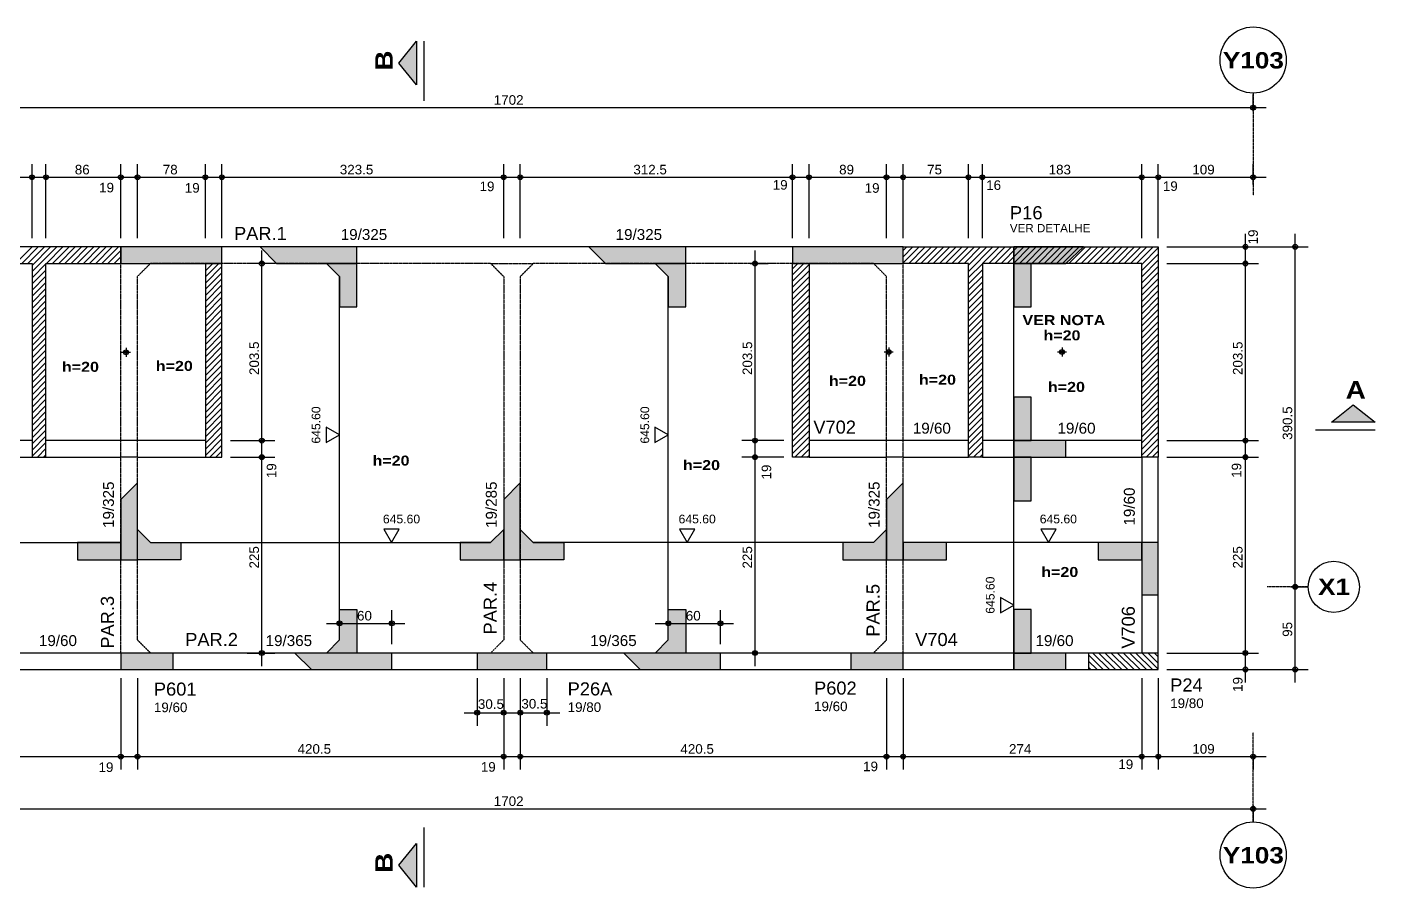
# Model space of a CAD drawing. Extents: x 0 to 5945, y 0 to 4205.
# Drawn here: x 898 to 2446, y 1469 to 2458 of the extents above; entities that cross this region are included whole.
import ezdxf

# ---------------------------------------------------------------- set-up
doc = ezdxf.new("R2010")
doc.units = 0
doc.header["$MEASUREMENT"] = 0
for name, pattern in [('ESTILO_TQS_0002', [0.4, 0.1, -0.3]), ('ESTILO_TQS_0006', [0.3, 0.2, -0.1]), ('ESTILO_TQS_0007', [2.1, 1.5, -0.2, 0.2, -0.2])]:
    doc.linetypes.add(name, pattern=pattern)
for name, color, linetype in [('MTH-224', 4, 'CONTINUOUS'), ('MTH-230', 1, 'CONTINUOUS'), ('MTH-COTAS7', 31, 'CONTINUOUS'), ('MTH-DIM-PILAR', 3, 'CONTINUOUS'), ('MTH-DIM-VIGA', 3, 'CONTINUOUS'), ('MTH-EIXO-214', 4, 'CONTINUOUS'), ('MTH-FACE-VIGA', 7, 'CONTINUOUS'), ('MTH-HACHURA-PILAR', 1, 'CONTINUOUS'), ('MTH-LINHA-CORTE', 5, 'CONTINUOUS'), ('MTH-LINHA-SEÇÃO', 16, 'CONTINUOUS'), ('MTH-PILAR-MORRE', 5, 'CONTINUOUS'), ('MTH-PILAR-SEGUE', 5, 'CONTINUOUS'), ('MTH-SIMB_COTA', 3, 'CONTINUOUS'), ('MTH-SOMBRA21', 150, 'CONTINUOUS'), ('MTH-SOMBRA25', 253, 'CONTINUOUS'), ('MTH-TIT1-PILAR', 5, 'CONTINUOUS'), ('MTH-TIT1-VIGA', 5, 'CONTINUOUS'), ('MTH-TIT2-PILAR', 5, 'CONTINUOUS'), ('MTH-TXT', 4, 'CONTINUOUS'), ('MTH-TXT-NEGRITO', 5, 'CONTINUOUS'), ('MTH-VIGA-INVERTIDA', 7, 'ESTILO_TQS_0002')]:
    doc.layers.add(name, color=color, linetype=linetype)
doc.styles.add('TQS_ARIAL', font='arial.ttf')
doc.styles.add('TQS_ARIAL_BLACK', font='ariblk.ttf')

msp = doc.modelspace()

# ---------------------------------------------------------------- linework, layer by layer
at = {"layer": 'MTH-224', "linetype": 'Continuous'}
for p, q in [((1354.121367, 2373.104755), (1354.121367, 2441.479755)), ((2377.589842, 1995.164507), (2445.964842, 1995.164507)), ((1354.121367, 1470.005249), (1354.121367, 1538.380249))]:
    msp.add_line(p, q, dxfattribs=at)
for points in [[(1241.812732, 1980.566736), (1257.111202, 1989.399739), (1241.812732, 1998.231863), (1241.812732, 1980.566736)], [(1619.287243, 1980.566736), (1634.585713, 1989.399739), (1619.287243, 1998.231863), (1619.287243, 1980.566736)], [(1308.096261, 1881.062954), (1316.929265, 1865.764484), (1325.761389, 1881.062954), (1308.096261, 1881.062954)], [(1647.526365, 1881.062954), (1656.359369, 1865.764484), (1665.191493, 1881.062954), (1647.526365, 1881.062954)], [(2062.197447, 1881.062954), (2071.03045, 1865.764484), (2079.862574, 1881.062954), (2062.197447, 1881.062954)], [(2015.833378, 1785.072443), (2031.131848, 1793.905447), (2015.833378, 1802.737571), (2015.833378, 1785.072443)]]:
    msp.add_lwpolyline(points, dxfattribs=at)
at = {"layer": 'MTH-230', "linetype": 'Continuous'}
for p, q in [((1011.992054, 2089.460013), (1011.992054, 2078.860012)), ((1887.621132, 2089.872507), (1887.621132, 2079.272506)), ((2086.621142, 2089.872516), (2086.621142, 2079.272515)), ((1017.292054, 2084.160013), (1006.692053, 2084.160013)), ((1892.921133, 2084.572506), (1882.321132, 2084.572506)), ((2091.921143, 2084.572515), (2081.321142, 2084.572515))]:
    msp.add_line(p, q, dxfattribs=at)
for centre, radius in [((2306.121366, 2419.999001), 38), ((2398.594686, 1814.822476), 29.418879), ((2306.121366, 1506.82378), 38)]:
    msp.add_circle(centre, radius, dxfattribs=at)
at = {"layer": 'MTH-COTAS7', "linetype": 'Continuous'}
for p, q in [((2306.121366, 2361.391592), (2306.121366, 2380.322508)), ((589.121366, 2365.322508), (2321.121366, 2365.322508)), ((904.121367, 2215.322508), (904.121367, 2300.322508)), ((904.121367, 2215.322508), (904.121367, 2300.322508)), ((920.121367, 2215.322508), (920.121367, 2300.322508)), ((920.121367, 2215.322508), (920.121367, 2300.322508)), ((1006.121367, 2215.322508), (1006.121367, 2300.322508)), ((1006.121367, 2215.322508), (1006.121367, 2300.322508)), ((1025.121367, 2215.322508), (1025.121367, 2300.322508)), ((1025.121367, 2215.322508), (1025.121367, 2300.322508)), ((1103.121367, 2215.322508), (1103.121367, 2300.322508)), ((1103.121367, 2215.322508), (1103.121367, 2300.322508)), ((1122.121367, 2215.322508), (1122.121367, 2300.322508)), ((1122.121367, 2215.322508), (1122.121367, 2300.322508)), ((1445.621367, 2215.322508), (1445.621367, 2300.322508)), ((1445.621367, 2215.322508), (1445.621367, 2300.322508)), ((1464.621367, 2215.322508), (1464.621367, 2300.322508)), ((1464.621367, 2215.322508), (1464.621367, 2300.322508)), ((1777.121406, 2215.322508), (1777.121406, 2300.322508)), ((1777.121406, 2215.322508), (1777.121406, 2300.322508)), ((1796.121406, 2215.32247), (1796.121406, 2300.322508)), ((1796.121406, 2215.32247), (1796.121406, 2300.322508)), ((1885.121367, 2215.32247), (1885.121367, 2300.322508)), ((1885.121367, 2215.32247), (1885.121367, 2300.322508)), ((1904.121367, 2215.322508), (1904.121367, 2300.322508)), ((1904.121367, 2215.322508), (1904.121367, 2300.322508)), ((1979.121406, 2215.322508), (1979.121406, 2300.322508)), ((1979.121406, 2215.322508), (1979.121406, 2300.322508)), ((1995.121406, 2215.322508), (1995.121406, 2300.322508)), ((1995.121406, 2215.322508), (1995.121406, 2300.322508)), ((2178.121406, 2215.322508), (2178.121406, 2300.322508)), ((2178.121406, 2215.322508), (2178.121406, 2300.322508)), ((2197.121406, 2215.322508), (2197.121406, 2300.322508)), ((2197.121406, 2215.322508), (2197.121406, 2300.322508)), ((2306.121366, 2276.84194), (2306.121366, 2300.322508)), ((706.121367, 2285.322508), (919.121367, 2285.322508)), ((889.121367, 2285.322508), (935.121367, 2285.322508)), ((905.121367, 2285.322508), (1021.121367, 2285.322508)), ((991.121367, 2285.322508), (1040.121367, 2285.322508)), ((1010.121367, 2285.322508), (1118.121367, 2285.322508)), ((1088.121367, 2285.322508), (1137.121367, 2285.322508)), ((1107.121367, 2285.322508), (1460.621367, 2285.322508)), ((1430.621367, 2285.322508), (1479.621367, 2285.322508)), ((1449.621367, 2285.322508), (1792.121406, 2285.322508)), ((1762.121406, 2285.322508), (1811.121406, 2285.322508)), ((1781.121406, 2285.322508), (1900.121367, 2285.322508)), ((1870.121367, 2285.322508), (1919.121367, 2285.322508)), ((1889.121367, 2285.322508), (1994.121406, 2285.322508)), ((1964.121406, 2285.322508), (2010.121406, 2285.322508)), ((1980.121406, 2285.322508), (2193.121406, 2285.322508)), ((2163.121406, 2285.322508), (2212.121406, 2285.322508)), ((2182.121406, 2285.322508), (2321.121366, 2285.322508)), ((2297.121406, 2171.322511), (2297.121406, 2220.322508)), ((2354.175807, 1799.822476), (2354.175807, 2220.322508)), ((1167.963662, 1967.822517), (1167.963662, 2201.322508)), ((1734.142148, 1967.822517), (1734.142148, 2201.322508)), ((2207.121406, 2205.322508), (2312.121406, 2205.322508)), ((2217.121406, 2205.322508), (2369.175807, 2205.322508)), ((2297.121406, 1967.822517), (2297.121406, 2201.322511)), ((1174.895957, 2186.322508), (1152.963662, 2186.322508)), ((1728.581677, 2186.322508), (1749.142148, 2186.322508)), ((2207.121406, 2186.322511), (2312.121406, 2186.322511)), ((2217.121406, 2186.322511), (2312.121406, 2186.322511)), ((1167.963662, 1948.822517), (1167.963662, 1997.822517)), ((1734.142148, 1948.822517), (1734.142148, 1997.822517)), ((2297.121406, 1948.822517), (2297.121406, 1997.822517)), ((1132.121368, 1982.822517), (1182.963662, 1982.822517)), ((1132.121368, 1982.822517), (1182.963662, 1982.822517)), ((1767.121366, 1982.822517), (1719.142148, 1982.822517)), ((1767.121366, 1982.822517), (1719.142148, 1982.822517)), ((2207.121406, 1982.822517), (2312.121406, 1982.822517)), ((2217.121406, 1982.822517), (2312.121406, 1982.822517)), ((1167.963662, 1723.82378), (1167.963662, 1978.822517)), ((1734.142148, 1723.82378), (1734.142148, 1978.822517)), ((2297.121406, 1723.82378), (2297.121406, 1978.822517)), ((1132.121368, 1963.822517), (1182.963662, 1963.822517)), ((1132.121368, 1963.822517), (1182.963662, 1963.822517)), ((1767.121366, 1963.822517), (1719.142148, 1963.822517)), ((1767.121366, 1963.822517), (1719.142148, 1963.822517)), ((2207.121406, 1963.822517), (2312.121406, 1963.822517)), ((2207.121406, 1963.822517), (2312.121406, 1963.822517)), ((2354.175807, 1704.82378), (2354.175807, 1829.822476)), ((2348.985139, 1814.822476), (2369.175807, 1814.822476)), ((2348.985139, 1814.822476), (2369.175807, 1814.822476)), ((1257.111202, 1773.82378), (1257.111202, 1787.882678)), ((1317.111202, 1748.82378), (1317.111202, 1787.882678)), ((1634.585713, 1773.82378), (1634.585713, 1787.882678)), ((1694.585713, 1748.82378), (1694.585713, 1787.882678)), ((1242.111202, 1772.882678), (1332.111202, 1772.882678)), ((1619.585713, 1772.882678), (1709.585713, 1772.882678)), ((2297.121406, 1704.82378), (2297.121406, 1753.82378)), ((1151.135043, 1738.82378), (1182.963662, 1738.82378)), ((1756.152218, 1738.82378), (1719.142148, 1738.82378)), ((2207.121406, 1738.82378), (2312.121406, 1738.82378)), ((2207.121406, 1738.82378), (2312.121406, 1738.82378)), ((2207.121406, 1719.82378), (2312.121406, 1719.82378)), ((2217.121406, 1719.82378), (2369.175807, 1719.82378)), ((1006.121367, 1709.82378), (1006.121367, 1604.82378)), ((1006.121367, 1709.82378), (1006.121367, 1604.82378)), ((1025.121367, 1709.82378), (1025.121367, 1604.82378)), ((1025.121367, 1709.82378), (1025.121367, 1604.82378)), ((1415.121367, 1709.82378), (1415.121367, 1655.250008)), ((1445.621367, 1709.82378), (1445.621367, 1604.82378)), ((1445.621367, 1709.82378), (1445.621367, 1604.82378)), ((1464.621367, 1709.82378), (1464.621367, 1604.82378)), ((1464.621367, 1709.82378), (1464.621367, 1604.82378)), ((1495.121367, 1709.82378), (1495.121367, 1655.250008)), ((1885.121367, 1709.82378), (1885.121367, 1604.82378)), ((1885.121367, 1709.82378), (1885.121367, 1604.82378)), ((1904.121367, 1709.82378), (1904.121367, 1604.82378)), ((1904.121367, 1709.82378), (1904.121367, 1604.82378)), ((2178.121406, 1709.82378), (2178.121406, 1604.82378)), ((2178.121406, 1709.82378), (2178.121406, 1604.82378)), ((2197.121406, 1709.82378), (2197.121406, 1604.82378)), ((2197.121406, 1709.82378), (2197.121406, 1604.82378)), ((1445.621367, 1699.82378), (1445.621367, 1655.250008)), ((1464.621367, 1699.82378), (1464.621367, 1655.250008)), ((1400.121367, 1670.250008), (1460.621367, 1670.250008)), ((1449.621367, 1670.250008), (1510.121367, 1670.250008)), ((706.121367, 1619.82378), (1021.121367, 1619.82378)), ((991.121367, 1619.82378), (1040.121367, 1619.82378)), ((1010.121367, 1619.82378), (1460.621367, 1619.82378)), ((1430.621367, 1619.82378), (1479.621367, 1619.82378)), ((1449.621367, 1619.82378), (1900.121367, 1619.82378)), ((1870.121367, 1619.82378), (1919.121367, 1619.82378)), ((1889.121367, 1619.82378), (2193.121406, 1619.82378)), ((2163.121406, 1619.82378), (2212.121406, 1619.82378)), ((2182.121406, 1619.82378), (2321.121366, 1619.82378)), ((2306.121366, 1618.060207), (2306.121366, 1604.82378)), ((2306.121366, 1563.790103), (2306.121366, 1544.82378)), ((589.121366, 1559.82378), (2321.121366, 1559.82378))]:
    msp.add_line(p, q, dxfattribs=at)
at = {"layer": 'MTH-EIXO-214', "linetype": 'ESTILO_TQS_0007'}
for p, q in [((2306.121366, 2381.999001), (2306.121366, 2264.369022)), ((2369.175807, 1814.822476), (2321.962988, 1814.822476)), ((2306.121366, 1544.82378), (2306.121366, 1647.437463))]:
    msp.add_line(p, q, dxfattribs=at)
at = {"layer": 'MTH-FACE-VIGA', "linetype": 'Continuous'}
for points in [[(1455.121367, 2205.322508), (1122.121368, 2205.322508)], [(1777.121366, 2205.322508), (1455.121367, 2205.322508)], [(904.121367, 1982.822517), (721.121367, 1982.822517)], [(1006.121367, 1982.822517), (920.121367, 1982.822517)], [(1025.121367, 1982.822517), (1006.121367, 1982.822517)], [(1103.121367, 1982.822517), (1025.121367, 1982.822517)], [(1885.121367, 1982.822517), (1796.121406, 1982.822517)], [(1904.121367, 1982.822517), (1885.121367, 1982.822517)], [(1979.121406, 1982.822517), (1904.121367, 1982.822517)], [(2178.121406, 1982.822517), (1995.121406, 1982.822517)], [(721.121368, 1963.822517), (904.121367, 1963.822517)], [(920.121367, 1963.822517), (1006.121367, 1963.822517)], [(1025.121367, 1963.822517), (1006.121367, 1963.822517)], [(1025.121367, 1963.822517), (1103.121367, 1963.822517)], [(1796.121366, 1963.822517), (1885.121367, 1963.822517)], [(1904.121367, 1963.822517), (1885.121367, 1963.822517)], [(1904.121367, 1963.822517), (1979.121406, 1963.822517)], [(1995.121406, 1963.822517), (2178.121406, 1963.822517)], [(2178.121406, 1963.822517), (2178.121406, 1738.82378)], [(2197.121406, 1738.822504), (2197.121406, 1963.822517)], [(1006.121367, 1738.82378), (793.121367, 1738.82378)], [(1415.121367, 1738.82378), (1066.121367, 1738.82378)], [(1844.121367, 1738.82378), (1495.121367, 1738.82378)], [(2117.121367, 1738.82378), (1904.121367, 1738.82378)], [(793.121367, 1719.82378), (1006.121367, 1719.82378)], [(1066.121367, 1719.82378), (1415.121367, 1719.82378)], [(1495.121367, 1719.82378), (1844.121367, 1719.82378)], [(1904.121367, 1719.82378), (2117.121367, 1719.82378)]]:
    msp.add_lwpolyline(points, dxfattribs=at)
at = {"layer": 'MTH-HACHURA-PILAR', "linetype": 'Continuous'}
for p, q in [((885.246033, 2186.322511), (904.24603, 2205.322508)), ((892.317101, 2186.322511), (911.317098, 2205.322508)), ((899.388169, 2186.322511), (918.388166, 2205.322508)), ((904.121367, 2176.913574), (932.530302, 2205.322508)), ((904.121367, 2183.984641), (925.459234, 2205.322508)), ((920.601376, 2186.322515), (939.60137, 2205.322508)), ((927.67244, 2186.322511), (946.672437, 2205.322508)), ((934.743505, 2186.322507), (953.743505, 2205.322508)), ((941.814569, 2186.322504), (960.814573, 2205.322508)), ((948.885633, 2186.3225), (967.885641, 2205.322508)), ((955.956697, 2186.322496), (974.956709, 2205.322508)), ((963.027761, 2186.322493), (982.027776, 2205.322508)), ((970.098825, 2186.322489), (989.098844, 2205.322508)), ((977.169889, 2186.322485), (996.169912, 2205.322508)), ((984.240954, 2186.322482), (1003.24098, 2205.322508)), ((991.312018, 2186.322478), (1006.121368, 2201.131829)), ((1904.121367, 2186.96408), (1922.479795, 2205.322508)), ((1904.121367, 2194.035148), (1915.408728, 2205.322508)), ((1904.121367, 2201.106216), (1908.33766, 2205.322508)), ((1910.55087, 2186.322515), (1929.550863, 2205.322508)), ((1917.621938, 2186.322515), (1936.621931, 2205.322508)), ((1924.693006, 2186.322515), (1943.692999, 2205.322508)), ((1931.764074, 2186.322515), (1950.764067, 2205.322508)), ((1938.835141, 2186.322515), (1957.835134, 2205.322508)), ((1945.906209, 2186.322515), (1964.906202, 2205.322508)), ((1952.977277, 2186.322515), (1971.97727, 2205.322508)), ((1960.048345, 2186.322515), (1979.048338, 2205.322508)), ((1967.119413, 2186.322515), (1986.119406, 2205.322508)), ((1974.19048, 2186.322515), (1993.190473, 2205.322508)), ((1979.121406, 2177.111305), (2007.332609, 2205.322508)), ((1979.121406, 2184.182373), (2000.261541, 2205.322508)), ((1995.40368, 2186.322511), (2014.403677, 2205.322508)), ((2002.474748, 2186.322511), (2021.474745, 2205.322508)), ((2009.545816, 2186.322511), (2028.545813, 2205.322508)), ((2016.616883, 2186.322511), (2035.61688, 2205.322508)), ((2023.687951, 2186.322511), (2042.687948, 2205.322508)), ((2030.759019, 2186.322511), (2049.759016, 2205.322508)), ((2037.830087, 2186.322511), (2056.830084, 2205.322508)), ((2044.901155, 2186.322511), (2063.901152, 2205.322508)), ((2051.972222, 2186.322511), (2070.972219, 2205.322508)), ((2059.04329, 2186.322511), (2078.043287, 2205.322508)), ((2066.114358, 2186.322511), (2085.114355, 2205.322508)), ((2073.185426, 2186.322511), (2092.185423, 2205.322508)), ((2080.256494, 2186.322511), (2099.256491, 2205.322508)), ((2087.327561, 2186.322511), (2106.327558, 2205.322508)), ((2094.398629, 2186.322511), (2113.398626, 2205.322508)), ((2101.469697, 2186.322511), (2120.469694, 2205.322508)), ((2108.540765, 2186.322511), (2127.540762, 2205.322508)), ((2115.611833, 2186.322511), (2134.61183, 2205.322508)), ((2122.682901, 2186.322511), (2141.682898, 2205.322508)), ((2129.753968, 2186.322511), (2148.753965, 2205.322508)), ((2136.825036, 2186.322511), (2155.825033, 2205.322508)), ((2143.896104, 2186.322511), (2162.896101, 2205.322508)), ((2150.967172, 2186.322511), (2169.967169, 2205.322508)), ((2158.03824, 2186.322511), (2177.038237, 2205.322508)), ((2165.109307, 2186.322511), (2184.109304, 2205.322508)), ((2172.180375, 2186.322511), (2191.180372, 2205.322508)), ((2178.121406, 2185.192474), (2197.121406, 2204.192474)), ((904.121367, 2169.842506), (920.121367, 2185.842506)), ((998.383082, 2186.322474), (1006.121368, 2194.060761)), ((1005.454146, 2186.322471), (1006.121368, 2186.989693)), ((1103.121367, 2170.852607), (1118.591231, 2186.32247)), ((1103.121367, 2177.923675), (1111.520163, 2186.32247)), ((1103.121367, 2184.994743), (1104.449095, 2186.32247)), ((1103.121367, 2163.781539), (1122.121368, 2182.78154)), ((1777.121366, 2173.101163), (1790.342673, 2186.32247)), ((1777.121366, 2180.172231), (1783.271605, 2186.32247)), ((1777.121366, 2166.030096), (1796.121366, 2185.030096)), ((1979.121406, 2170.040237), (1995.121406, 2186.040237)), ((2178.121406, 2178.121406), (2197.121406, 2197.121406)), ((2178.121406, 2171.050338), (2197.121406, 2190.050338)), ((2178.121406, 2163.97927), (2197.121406, 2182.97927)), ((904.121367, 2162.771438), (920.121367, 2178.771438)), ((904.121367, 2155.70037), (920.121367, 2171.70037)), ((1103.121367, 2156.710471), (1122.121368, 2175.710472)), ((1103.121367, 2149.639404), (1122.121368, 2168.639405)), ((1777.121366, 2158.959028), (1796.121366, 2177.959028)), ((1777.121366, 2151.88796), (1796.121366, 2170.88796)), ((1979.121406, 2162.969169), (1995.121406, 2178.969169)), ((1979.121406, 2155.898101), (1995.121406, 2171.898101)), ((2178.121406, 2156.908203), (2197.121406, 2175.908203)), ((2178.121406, 2149.837135), (2197.121406, 2168.837135)), ((904.121367, 2148.629302), (920.121367, 2164.629302)), ((904.121367, 2141.558235), (920.121367, 2157.558235)), ((1103.121367, 2142.568336), (1122.121368, 2161.568337)), ((1103.121367, 2135.497268), (1122.121368, 2154.497269)), ((1777.121366, 2144.816892), (1796.121366, 2163.816892)), ((1777.121366, 2137.745824), (1796.121366, 2156.745824)), ((1979.121406, 2148.827034), (1995.121406, 2164.827034)), ((1979.121406, 2141.755966), (1995.121406, 2157.755966)), ((2178.121406, 2142.766067), (2197.121406, 2161.766067)), ((2178.121406, 2135.694999), (2197.121406, 2154.694999)), ((904.121367, 2134.487167), (920.121367, 2150.487167)), ((904.121367, 2127.416099), (920.121367, 2143.416099)), ((904.121367, 2120.345031), (920.121367, 2136.345031)), ((1103.121367, 2128.4262), (1122.121368, 2147.426201)), ((1103.121367, 2121.355132), (1122.121368, 2140.355133)), ((1777.121366, 2130.674757), (1796.121366, 2149.674757)), ((1777.121366, 2123.603689), (1796.121366, 2142.603689)), ((1979.121406, 2134.684898), (1995.121406, 2150.684898)), ((1979.121406, 2127.61383), (1995.121406, 2143.61383)), ((1979.121406, 2120.542762), (1995.121406, 2136.542762)), ((2178.121406, 2128.623931), (2197.121406, 2147.623931)), ((2178.121406, 2121.552864), (2197.121406, 2140.552864)), ((904.121367, 2113.273963), (920.121367, 2129.273963)), ((904.121367, 2106.202895), (920.121367, 2122.202895)), ((1103.121367, 2114.284065), (1122.121368, 2133.284066)), ((1103.121367, 2107.212997), (1122.121368, 2126.212998)), ((1777.121366, 2116.532621), (1796.121366, 2135.532621)), ((1777.121366, 2109.461553), (1796.121366, 2128.461553)), ((1777.121366, 2102.390485), (1796.121366, 2121.390485)), ((1979.121406, 2113.471694), (1995.121406, 2129.471694)), ((1979.121406, 2106.400627), (1995.121406, 2122.400627)), ((2178.121406, 2114.481796), (2197.121406, 2133.481796)), ((2178.121406, 2107.410728), (2197.121406, 2126.410728)), ((904.121367, 2099.131828), (920.121367, 2115.131828)), ((904.121367, 2092.06076), (920.121367, 2108.06076)), ((1103.121367, 2100.141929), (1122.121368, 2119.14193)), ((1103.121367, 2093.070861), (1122.121368, 2112.070862)), ((1103.121367, 2085.999793), (1122.121368, 2104.999794)), ((1777.121366, 2095.319418), (1796.121366, 2114.319418)), ((1777.121366, 2088.24835), (1796.121366, 2107.24835)), ((1979.121406, 2099.329559), (1995.121406, 2115.329559)), ((1979.121406, 2092.258491), (1995.121406, 2108.258491)), ((2178.121406, 2100.33966), (2197.121406, 2119.33966)), ((2178.121406, 2093.268592), (2197.121406, 2112.268592)), ((2178.121406, 2086.197524), (2197.121406, 2105.197524)), ((904.121367, 2084.989692), (920.121367, 2100.989692)), ((904.121367, 2077.918624), (920.121367, 2093.918624)), ((1103.121367, 2078.928726), (1122.121368, 2097.928726)), ((1103.121367, 2071.857658), (1122.121368, 2090.857659)), ((1777.121366, 2081.177282), (1796.121366, 2100.177282)), ((1777.121366, 2074.106214), (1796.121366, 2093.106214)), ((1979.121406, 2085.187423), (1995.121406, 2101.187423)), ((1979.121406, 2078.116355), (1995.121406, 2094.116355)), ((2178.121406, 2079.126457), (2197.121406, 2098.126457)), ((2178.121406, 2072.055389), (2197.121406, 2091.055389)), ((904.121367, 2070.847556), (920.121367, 2086.847556)), ((904.121367, 2063.776489), (920.121367, 2079.776489)), ((1103.121367, 2064.78659), (1122.121368, 2083.786591)), ((1103.121367, 2057.715522), (1122.121368, 2076.715523)), ((1777.121366, 2067.035146), (1796.121366, 2086.035146)), ((1777.121366, 2059.964078), (1796.121366, 2078.964078)), ((1979.121406, 2071.045288), (1995.121406, 2087.045288)), ((1979.121406, 2063.97422), (1995.121406, 2079.97422)), ((2178.121406, 2064.984321), (2197.121406, 2083.984321)), ((2178.121406, 2057.913253), (2197.121406, 2076.913253)), ((904.121367, 2056.705421), (920.121367, 2072.705421)), ((904.121367, 2049.634353), (920.121367, 2065.634353)), ((904.121367, 2042.563285), (920.121367, 2058.563285)), ((1103.121367, 2050.644454), (1122.121368, 2069.644455)), ((1103.121367, 2043.573386), (1122.121368, 2062.573387)), ((1777.121366, 2052.893011), (1796.121366, 2071.893011)), ((1777.121366, 2045.821943), (1796.121366, 2064.821943)), ((1979.121406, 2056.903152), (1995.121406, 2072.903152)), ((1979.121406, 2049.832084), (1995.121406, 2065.832084)), ((1979.121406, 2042.761016), (1995.121406, 2058.761016)), ((2178.121406, 2050.842185), (2197.121406, 2069.842185)), ((2178.121406, 2043.771118), (2197.121406, 2062.771118)), ((904.121367, 2035.492217), (920.121367, 2051.492217)), ((904.121367, 2028.42115), (920.121367, 2044.42115)), ((1103.121367, 2036.502319), (1122.121368, 2055.50232)), ((1103.121367, 2029.431251), (1122.121368, 2048.431252)), ((1777.121366, 2038.750875), (1796.121366, 2057.750875)), ((1777.121366, 2031.679807), (1796.121366, 2050.679807)), ((1777.121366, 2024.608739), (1796.121366, 2043.608739)), ((1979.121406, 2035.689949), (1995.121406, 2051.689949)), ((1979.121406, 2028.618881), (1995.121406, 2044.618881)), ((2178.121406, 2036.70005), (2197.121406, 2055.70005)), ((2178.121406, 2029.628982), (2197.121406, 2048.628982)), ((904.121367, 2021.350082), (920.121367, 2037.350082)), ((904.121367, 2014.279014), (920.121367, 2030.279014)), ((1103.121367, 2022.360183), (1122.121368, 2041.360184)), ((1103.121367, 2015.289115), (1122.121368, 2034.289116)), ((1777.121366, 2017.537672), (1796.121366, 2036.537672)), ((1777.121366, 2010.466604), (1796.121366, 2029.466604)), ((1979.121406, 2021.547813), (1995.121406, 2037.547813)), ((1979.121406, 2014.476745), (1995.121406, 2030.476745)), ((2178.121406, 2022.557914), (2197.121406, 2041.557914)), ((2178.121406, 2015.486846), (2197.121406, 2034.486846)), ((904.121367, 2007.207946), (920.121367, 2023.207946)), ((904.121367, 2000.136878), (920.121367, 2016.136878)), ((1103.121367, 2008.218047), (1122.121368, 2027.218048)), ((1103.121367, 2001.14698), (1122.121368, 2020.146981)), ((1103.121367, 1994.075912), (1122.121368, 2013.075913)), ((1777.121366, 2003.395536), (1796.121366, 2022.395536)), ((1777.121366, 1996.324468), (1796.121366, 2015.324468)), ((1979.121406, 2007.405677), (1995.121406, 2023.405677)), ((1979.121406, 2000.334609), (1995.121406, 2016.334609)), ((2178.121406, 2008.415779), (2197.121406, 2027.415779)), ((2178.121406, 2001.344711), (2197.121406, 2020.344711)), ((2178.121406, 1994.273643), (2197.121406, 2013.273643)), ((904.121367, 1993.065811), (920.121367, 2009.065811)), ((904.121367, 1985.994743), (920.121367, 2001.994743)), ((1103.121367, 1987.004844), (1122.121368, 2006.004845)), ((1103.121367, 1979.933776), (1122.121368, 1998.933777)), ((1777.121366, 1989.2534), (1796.121366, 2008.2534)), ((1777.121366, 1982.182333), (1796.121366, 2001.182333)), ((1979.121406, 1993.263542), (1995.121406, 2009.263542)), ((1979.121406, 1986.192474), (1995.121406, 2002.192474)), ((2178.121406, 1987.202575), (2197.121406, 2006.202575)), ((2178.121406, 1980.131507), (2197.121406, 1999.131507)), ((904.121367, 1978.923675), (920.121367, 1994.923675)), ((904.121367, 1971.852607), (920.121367, 1987.852607)), ((1103.121367, 1972.862708), (1122.121368, 1991.862709)), ((1103.121367, 1965.791641), (1122.121368, 1984.791642)), ((1777.121366, 1975.111265), (1796.121366, 1994.111265)), ((1777.121366, 1968.040197), (1796.121366, 1987.040197)), ((1979.121406, 1979.121406), (1995.121406, 1995.121406)), ((1979.121406, 1972.050338), (1995.121406, 1988.050338)), ((2178.121406, 1973.06044), (2197.121406, 1992.06044)), ((2178.121406, 1965.989372), (2197.121406, 1984.989372)), ((904.121367, 1964.781539), (920.121367, 1980.781539)), ((910.233413, 1963.822517), (920.121367, 1973.710471)), ((917.304481, 1963.822517), (920.121367, 1966.639404)), ((1108.223312, 1963.822517), (1122.121368, 1977.720574)), ((1115.294379, 1963.822517), (1122.121368, 1970.649506)), ((1779.974754, 1963.822517), (1796.121366, 1979.969129)), ((1787.045822, 1963.822517), (1796.121366, 1972.898061)), ((1794.116889, 1963.822517), (1796.121366, 1965.826993)), ((1979.121406, 1964.97927), (1995.121406, 1980.97927)), ((1985.03572, 1963.822517), (1995.121406, 1973.908203)), ((1992.106788, 1963.822517), (1995.121406, 1966.837135)), ((2183.025619, 1963.822517), (2197.121406, 1977.918304)), ((2190.096687, 1963.822517), (2197.121406, 1970.847236)), ((2117.121367, 1736.61059), (2133.908177, 1719.82378)), ((2121.979245, 1738.82378), (2140.979245, 1719.82378)), ((2129.050313, 1738.82378), (2148.050313, 1719.82378)), ((2136.121381, 1738.82378), (2155.121381, 1719.82378)), ((2143.192448, 1738.82378), (2162.192448, 1719.82378)), ((2150.263516, 1738.82378), (2169.263516, 1719.82378)), ((2157.334584, 1738.82378), (2176.334584, 1719.82378)), ((2164.405652, 1738.82378), (2183.405652, 1719.82378)), ((2171.47672, 1738.82378), (2190.47672, 1719.82378)), ((2178.547787, 1738.82378), (2197.121406, 1720.250162)), ((2185.618855, 1738.82378), (2197.121406, 1727.32123)), ((2192.689923, 1738.82378), (2197.121406, 1734.392297)), ((2117.121367, 1729.539522), (2126.837109, 1719.82378)), ((2117.121367, 1722.468454), (2119.766042, 1719.82378))]:
    msp.add_line(p, q, dxfattribs=at)
at = {"layer": 'MTH-LINHA-CORTE', "linetype": 'Continuous'}
for points in [[(1345.371367, 2441.479755), (1345.371367, 2391.479755), (1325.371367, 2416.479755), (1345.371367, 2441.479755)], [(2445.964842, 2003.914507), (2395.964842, 2003.914507), (2420.964842, 2023.914507), (2445.964842, 2003.914507)], [(1345.371367, 1520.005249), (1345.371367, 1470.005249), (1325.371367, 1495.005249), (1345.371367, 1520.005249)]]:
    msp.add_lwpolyline(points, dxfattribs=at)
at = {"layer": 'MTH-LINHA-SEÇÃO', "linetype": 'Continuous'}
for p, q in [((2031.131848, 1719.82378), (2031.131848, 2205.322508)), ((1257.111202, 1753.82378), (1257.111202, 2171.322508)), ((1634.585713, 1753.82378), (1634.585713, 2171.322508)), ((702.121367, 1865.764484), (1006.121367, 1865.764484)), ((1040.121367, 1865.764484), (1430.621367, 1865.764484)), ((1870.121367, 1865.764484), (1479.621367, 1865.764484)), ((2197.121406, 1865.764484), (1904.121367, 1865.764484))]:
    msp.add_line(p, q, dxfattribs=at)
for points in [[(1277.111202, 2205.322508), (1165.895957, 2205.322508), (1184.895957, 2186.322508), (1277.111202, 2186.322508), (1277.111202, 2205.322508)], [(1654.585713, 2205.322508), (1543.370469, 2205.322508), (1562.370469, 2186.322508), (1654.585713, 2186.322508), (1654.585713, 2205.322508)], [(2111.131848, 2205.322508), (2031.131848, 2205.322508), (2031.131848, 2186.322508), (2091.131848, 2186.322508), (2111.131848, 2205.322508)], [(1277.111202, 2186.322508), (1242.111202, 2186.322508), (1257.111202, 2171.322508), (1257.111202, 2136.322508), (1277.111202, 2136.322508), (1277.111202, 2186.322508)], [(1654.585713, 2186.322508), (1619.585713, 2186.322508), (1634.585713, 2171.322508), (1634.585713, 2136.322508), (1654.585713, 2136.322508), (1654.585713, 2186.322508)], [(2051.131848, 2186.322511), (2031.131848, 2186.322511), (2031.131848, 2136.322511), (2051.131848, 2136.322511), (2051.131848, 2186.322511)], [(2051.131848, 2032.822517), (2031.131848, 2032.822517), (2031.131848, 1982.822517), (2051.131848, 1982.822517), (2051.131848, 2032.822517)], [(2091.131848, 1982.822517), (2031.131848, 1982.822517), (2031.131848, 1963.822517), (2091.131848, 1963.822517), (2091.131848, 1982.822517)], [(2051.131848, 1963.822517), (2031.131848, 1963.822517), (2031.131848, 1913.822517), (2051.131848, 1913.822517), (2051.131848, 1963.822517)], [(1025.121367, 1934.141268), (1006.121367, 1915.141268), (1006.121367, 1845.764484), (1025.121367, 1845.764484), (1025.121367, 1934.141268)], [(1464.621367, 1934.141268), (1445.621367, 1915.141268), (1445.621367, 1845.764484), (1464.621367, 1845.764484), (1464.621367, 1934.141268)], [(1904.121367, 1934.141268), (1885.121367, 1915.141268), (1885.121367, 1845.764484), (1904.121367, 1845.764484), (1904.121367, 1934.141268)], [(1025.121367, 1845.764484), (1025.121367, 1880.764484), (1040.121367, 1865.764484), (1075.121367, 1865.764484), (1075.121367, 1845.764484), (1025.121367, 1845.764484)], [(1445.621367, 1845.764484), (1445.621367, 1880.764484), (1430.621367, 1865.764484), (1395.621367, 1865.764484), (1395.621367, 1845.764484), (1445.621367, 1845.764484)], [(1464.621367, 1845.764484), (1464.621367, 1880.764484), (1479.621367, 1865.764484), (1514.621367, 1865.764484), (1514.621367, 1845.764484), (1464.621367, 1845.764484)], [(1885.121367, 1845.764484), (1885.121367, 1880.764484), (1870.121367, 1865.764484), (1835.121367, 1865.764484), (1835.121367, 1845.764484), (1885.121367, 1845.764484)], [(1006.121367, 1845.764484), (1006.121367, 1865.764484), (956.121367, 1865.764484), (956.121367, 1845.764484), (1006.121367, 1845.764484)], [(1954.121367, 1845.764484), (1954.121367, 1865.764484), (1904.121367, 1865.764484), (1904.121367, 1845.764484), (1954.121367, 1845.764484)], [(2178.121406, 1845.764484), (2178.121406, 1865.764484), (2128.121406, 1865.764484), (2128.121406, 1845.764484), (2178.121406, 1845.764484)], [(2197.121406, 1805.764484), (2197.121406, 1865.764484), (2178.121406, 1865.764484), (2178.121406, 1805.764484), (2197.121406, 1805.764484)], [(1277.111202, 1738.82378), (1242.111202, 1738.82378), (1257.111202, 1753.82378), (1257.111202, 1788.82378), (1277.111202, 1788.82378), (1277.111202, 1738.82378)], [(1654.585713, 1738.82378), (1619.585713, 1738.82378), (1634.585713, 1753.82378), (1634.585713, 1788.82378), (1654.585713, 1788.82378), (1654.585713, 1738.82378)], [(2051.131848, 1788.82378), (2031.131848, 1788.82378), (2031.131848, 1738.82378), (2051.131848, 1738.82378), (2051.131848, 1788.82378)], [(1317.111202, 1738.82378), (1205.895957, 1738.82378), (1224.895957, 1719.82378), (1317.111202, 1719.82378), (1317.111202, 1738.82378)], [(1694.585713, 1738.82378), (1583.370469, 1738.82378), (1602.370469, 1719.82378), (1694.585713, 1719.82378), (1694.585713, 1738.82378)], [(2091.131848, 1738.82378), (2031.131848, 1738.82378), (2031.131848, 1719.82378), (2091.131848, 1719.82378), (2091.131848, 1738.82378)]]:
    msp.add_lwpolyline(points, dxfattribs=at)
at = {"layer": 'MTH-PILAR-MORRE', "linetype": 'Continuous'}
for points in [[(1006.121368, 2205.322508), (702.121367, 2205.322508), (702.121367, 1963.822517), (721.121367, 1963.822517), (721.121367, 2186.322511), (904.121367, 2186.322511), (904.121367, 1963.822517), (920.121367, 1963.822517), (920.121367, 2186.322515), (1006.121368, 2186.32247), (1006.121368, 2205.32247)], [(1904.121367, 2205.322508), (2197.121406, 2205.322508), (2197.121406, 1963.822517), (2178.121406, 1963.822517), (2178.121406, 2186.322511), (1995.121406, 2186.322511), (1995.121406, 1963.822517), (1979.121406, 1963.822517), (1979.121406, 2186.322515), (1904.121367, 2186.322515), (1904.121367, 2205.32247)], [(1122.121368, 2186.32247), (1103.121367, 2186.32247), (1103.121367, 1963.822517), (1122.121368, 1963.822517), (1122.121368, 2186.32247)], [(1777.121366, 2186.32247), (1796.121366, 2186.32247), (1796.121366, 1963.822517), (1777.121366, 1963.822517), (1777.121366, 2186.32247)], [(2197.121406, 1719.82378), (2197.121406, 1738.82378), (2117.121367, 1738.82378), (2117.121367, 1719.82378), (2197.121406, 1719.82378)]]:
    msp.add_lwpolyline(points, dxfattribs=at)
at = {"layer": 'MTH-PILAR-SEGUE', "linetype": 'Continuous'}
for points in [[(1006.121368, 2205.32247), (1006.121368, 2186.32247), (1122.121368, 2186.32247), (1122.121368, 2205.32247), (1006.121368, 2205.32247)], [(1904.121367, 2186.32247), (1904.121367, 2205.32247), (1777.121366, 2205.32247), (1777.121366, 2186.32247), (1904.121367, 2186.32247)], [(1066.121367, 1719.82378), (1066.121367, 1738.82378), (1006.121367, 1738.82378), (1006.121367, 1719.82378), (1066.121367, 1719.82378)], [(1415.121367, 1738.82378), (1415.121367, 1719.82378), (1495.121367, 1719.82378), (1495.121367, 1738.82378), (1415.121367, 1738.82378)], [(1904.121367, 1719.82378), (1904.121367, 1738.82378), (1844.121367, 1738.82378), (1844.121367, 1719.82378), (1904.121367, 1719.82378)]]:
    msp.add_lwpolyline(points, dxfattribs=at)
at = {"layer": 'MTH-SIMB_COTA', "linetype": 'Continuous'}
for centre, radius in [((2306.121366, 2365.322508), 2.8), ((2306.121366, 2365.322508), 1.4), ((904.121367, 2285.322508), 2.8), ((904.121367, 2285.322508), 2.8), ((904.121367, 2285.322508), 1.4), ((904.121367, 2285.322508), 1.4), ((920.121367, 2285.322508), 2.8), ((920.121367, 2285.322508), 2.8), ((920.121367, 2285.322508), 1.4), ((920.121367, 2285.322508), 1.4), ((1006.121367, 2285.322508), 2.8), ((1006.121367, 2285.322508), 2.8), ((1006.121367, 2285.322508), 1.4), ((1006.121367, 2285.322508), 1.4), ((1025.121367, 2285.322508), 2.8), ((1025.121367, 2285.322508), 2.8), ((1025.121367, 2285.322508), 1.4), ((1025.121367, 2285.322508), 1.4), ((1103.121367, 2285.322508), 2.8), ((1103.121367, 2285.322508), 2.8), ((1103.121367, 2285.322508), 1.4), ((1103.121367, 2285.322508), 1.4), ((1122.121367, 2285.322508), 2.8), ((1122.121367, 2285.322508), 2.8), ((1122.121367, 2285.322508), 1.4), ((1122.121367, 2285.322508), 1.4), ((1445.621367, 2285.322508), 2.8), ((1445.621367, 2285.322508), 2.8), ((1445.621367, 2285.322508), 1.4), ((1445.621367, 2285.322508), 1.4), ((1464.621367, 2285.322508), 2.8), ((1464.621367, 2285.322508), 2.8), ((1464.621367, 2285.322508), 1.4), ((1464.621367, 2285.322508), 1.4), ((1777.121406, 2285.322508), 2.8), ((1777.121406, 2285.322508), 2.8), ((1777.121406, 2285.322508), 1.4), ((1777.121406, 2285.322508), 1.4), ((1796.121406, 2285.322508), 2.8), ((1796.121406, 2285.322508), 2.8), ((1796.121406, 2285.322508), 1.4), ((1796.121406, 2285.322508), 1.4), ((1885.121367, 2285.322508), 2.8), ((1885.121367, 2285.322508), 2.8), ((1885.121367, 2285.322508), 1.4), ((1885.121367, 2285.322508), 1.4), ((1904.121367, 2285.322508), 2.8), ((1904.121367, 2285.322508), 2.8), ((1904.121367, 2285.322508), 1.4), ((1904.121367, 2285.322508), 1.4), ((1979.121406, 2285.322508), 2.8), ((1979.121406, 2285.322508), 2.8), ((1979.121406, 2285.322508), 1.4), ((1979.121406, 2285.322508), 1.4), ((1995.121406, 2285.322508), 2.8), ((1995.121406, 2285.322508), 2.8), ((1995.121406, 2285.322508), 1.4), ((1995.121406, 2285.322508), 1.4), ((2178.121406, 2285.322508), 2.8), ((2178.121406, 2285.322508), 2.8), ((2178.121406, 2285.322508), 1.4), ((2178.121406, 2285.322508), 1.4), ((2197.121406, 2285.322508), 2.8), ((2197.121406, 2285.322508), 2.8), ((2197.121406, 2285.322508), 1.4), ((2197.121406, 2285.322508), 1.4), ((2306.121366, 2285.322508), 2.8), ((2306.121366, 2285.322508), 1.4), ((2297.121406, 2205.322508), 2.8), ((2297.121406, 2205.322508), 1.4), ((2354.175807, 2205.322508), 2.8), ((2354.175807, 2205.322508), 1.4), ((1167.963662, 2186.322508), 2.8), ((1167.963662, 2186.322508), 1.4), ((1734.142148, 2186.322508), 2.8), ((1734.142148, 2186.322508), 1.4), ((2297.121406, 2186.322511), 2.8), ((2297.121406, 2186.322511), 2.8), ((2297.121406, 2186.322511), 1.4), ((2297.121406, 2186.322511), 1.4), ((1167.963662, 1982.822517), 2.8), ((1167.963662, 1982.822517), 2.8), ((1167.963662, 1982.822517), 1.4), ((1167.963662, 1982.822517), 1.4), ((1734.142148, 1982.822517), 2.8), ((1734.142148, 1982.822517), 2.8), ((1734.142148, 1982.822517), 1.4), ((1734.142148, 1982.822517), 1.4), ((2297.121406, 1982.822517), 2.8), ((2297.121406, 1982.822517), 2.8), ((2297.121406, 1982.822517), 1.4), ((2297.121406, 1982.822517), 1.4), ((1167.963662, 1963.822517), 2.8), ((1167.963662, 1963.822517), 2.8), ((1734.142148, 1963.822517), 2.8), ((1734.142148, 1963.822517), 2.8), ((2297.121406, 1963.822517), 2.8), ((2297.121406, 1963.822517), 2.8), ((1167.963662, 1963.822517), 1.4), ((1167.963662, 1963.822517), 1.4), ((1734.142148, 1963.822517), 1.4), ((1734.142148, 1963.822517), 1.4), ((2297.121406, 1963.822517), 1.4), ((2297.121406, 1963.822517), 1.4), ((2354.175807, 1814.822476), 2.8), ((2354.175807, 1814.822476), 2.8), ((2354.175807, 1814.822476), 1.4), ((2354.175807, 1814.822476), 1.4), ((1257.111202, 1772.882678), 2.8), ((1257.111202, 1772.882678), 1.4), ((1317.111202, 1772.882678), 2.8), ((1317.111202, 1772.882678), 1.4), ((1634.585713, 1772.882678), 2.8), ((1634.585713, 1772.882678), 1.4), ((1694.585713, 1772.882678), 2.8), ((1694.585713, 1772.882678), 1.4), ((1167.963662, 1738.82378), 2.8), ((1167.963662, 1738.82378), 1.4), ((1734.142148, 1738.82378), 2.8), ((1734.142148, 1738.82378), 1.4), ((2297.121406, 1738.82378), 2.8), ((2297.121406, 1738.82378), 2.8), ((2297.121406, 1738.82378), 1.4), ((2297.121406, 1738.82378), 1.4), ((2297.121406, 1719.82378), 2.8), ((2297.121406, 1719.82378), 1.4), ((2354.175807, 1719.82378), 2.8), ((2354.175807, 1719.82378), 1.4), ((1415.121367, 1670.250008), 2.8), ((1415.121367, 1670.250008), 1.4), ((1445.621367, 1670.250008), 2.8), ((1445.621367, 1670.250008), 1.4), ((1464.621367, 1670.250008), 2.8), ((1464.621367, 1670.250008), 1.4), ((1495.121367, 1670.250008), 2.8), ((1495.121367, 1670.250008), 1.4), ((1006.121367, 1619.82378), 2.8), ((1006.121367, 1619.82378), 2.8), ((1006.121367, 1619.82378), 1.4), ((1006.121367, 1619.82378), 1.4), ((1025.121367, 1619.82378), 2.8), ((1025.121367, 1619.82378), 2.8), ((1025.121367, 1619.82378), 1.4), ((1025.121367, 1619.82378), 1.4), ((1445.621367, 1619.82378), 2.8), ((1445.621367, 1619.82378), 2.8), ((1445.621367, 1619.82378), 1.4), ((1445.621367, 1619.82378), 1.4), ((1464.621367, 1619.82378), 2.8), ((1464.621367, 1619.82378), 2.8), ((1464.621367, 1619.82378), 1.4), ((1464.621367, 1619.82378), 1.4), ((1885.121367, 1619.82378), 2.8), ((1885.121367, 1619.82378), 2.8), ((1885.121367, 1619.82378), 1.4), ((1885.121367, 1619.82378), 1.4), ((1904.121367, 1619.82378), 2.8), ((1904.121367, 1619.82378), 2.8), ((1904.121367, 1619.82378), 1.4), ((1904.121367, 1619.82378), 1.4), ((2178.121406, 1619.82378), 2.8), ((2178.121406, 1619.82378), 2.8), ((2178.121406, 1619.82378), 1.4), ((2178.121406, 1619.82378), 1.4), ((2197.121406, 1619.82378), 2.8), ((2197.121406, 1619.82378), 2.8), ((2197.121406, 1619.82378), 1.4), ((2197.121406, 1619.82378), 1.4), ((2306.121366, 1619.82378), 2.8), ((2306.121366, 1619.82378), 1.4), ((2306.121366, 1559.82378), 2.8), ((2306.121366, 1559.82378), 1.4)]:
    msp.add_circle(centre, radius, dxfattribs=at)
at = {"layer": 'MTH-SOMBRA21', "linetype": 'Continuous'}
for points in [[(1345.371367, 2441.479755), (1345.371367, 2391.479755), (1325.371367, 2416.479755)], [(1345.371367, 2441.479755), (1325.371367, 2416.479755), (1345.371367, 2441.479755)], [(1277.111202, 2205.322508), (1165.895957, 2205.322508), (1184.895957, 2186.322508)], [(1277.111202, 2205.322508), (1184.895957, 2186.322508), (1277.111202, 2186.322508)], [(1277.111202, 2205.322508), (1277.111202, 2186.322508), (1277.111202, 2205.322508)], [(1654.585713, 2205.322508), (1543.370469, 2205.322508), (1562.370469, 2186.322508)], [(1654.585713, 2205.322508), (1562.370469, 2186.322508), (1654.585713, 2186.322508)], [(1654.585713, 2205.322508), (1654.585713, 2186.322508), (1654.585713, 2205.322508)], [(2111.131848, 2205.322508), (2031.131848, 2205.322508), (2031.131848, 2186.322508)], [(2111.131848, 2205.322508), (2031.131848, 2186.322508), (2091.131848, 2186.322508)], [(2111.131848, 2205.322508), (2091.131848, 2186.322508), (2111.131848, 2205.322508)], [(1277.111202, 2186.322508), (1242.111202, 2186.322508), (1257.111202, 2171.322508)], [(1277.111202, 2186.322508), (1257.111202, 2171.322508), (1257.111202, 2136.322508)], [(1277.111202, 2186.322508), (1257.111202, 2136.322508), (1277.111202, 2136.322508)], [(1277.111202, 2186.322508), (1277.111202, 2136.322508), (1277.111202, 2186.322508)], [(1654.585713, 2186.322508), (1619.585713, 2186.322508), (1634.585713, 2171.322508)], [(1654.585713, 2186.322508), (1634.585713, 2171.322508), (1634.585713, 2136.322508)], [(1654.585713, 2186.322508), (1634.585713, 2136.322508), (1654.585713, 2136.322508)], [(1654.585713, 2186.322508), (1654.585713, 2136.322508), (1654.585713, 2186.322508)], [(2051.131848, 2186.322511), (2031.131848, 2186.322511), (2031.131848, 2136.322511)], [(2051.131848, 2186.322511), (2031.131848, 2136.322511), (2051.131848, 2136.322511)], [(2051.131848, 2186.322511), (2051.131848, 2136.322511), (2051.131848, 2186.322511)], [(2051.131848, 2032.822517), (2031.131848, 2032.822517), (2031.131848, 1982.822517)], [(2051.131848, 2032.822517), (2031.131848, 1982.822517), (2051.131848, 1982.822517)], [(2051.131848, 2032.822517), (2051.131848, 1982.822517), (2051.131848, 2032.822517)], [(2445.964842, 2003.914507), (2395.964842, 2003.914507), (2420.964842, 2023.914507)], [(2445.964842, 2003.914507), (2420.964842, 2023.914507), (2445.964842, 2003.914507)], [(2091.131848, 1982.822517), (2031.131848, 1982.822517), (2031.131848, 1963.822517)], [(2091.131848, 1982.822517), (2031.131848, 1963.822517), (2091.131848, 1963.822517)], [(2091.131848, 1982.822517), (2091.131848, 1963.822517), (2091.131848, 1982.822517)], [(2051.131848, 1963.822517), (2031.131848, 1963.822517), (2031.131848, 1913.822517)], [(2051.131848, 1963.822517), (2031.131848, 1913.822517), (2051.131848, 1913.822517)], [(2051.131848, 1963.822517), (2051.131848, 1913.822517), (2051.131848, 1963.822517)], [(1025.121367, 1934.141268), (1006.121367, 1915.141268), (1006.121367, 1845.764484)], [(1025.121367, 1934.141268), (1006.121367, 1845.764484), (1025.121367, 1845.764484)], [(1025.121367, 1934.141268), (1025.121367, 1845.764484), (1025.121367, 1934.141268)], [(1464.621367, 1934.141268), (1445.621367, 1915.141268), (1445.621367, 1845.764484)], [(1464.621367, 1934.141268), (1445.621367, 1845.764484), (1464.621367, 1845.764484)], [(1464.621367, 1934.141268), (1464.621367, 1845.764484), (1464.621367, 1934.141268)], [(1904.121367, 1934.141268), (1885.121367, 1915.141268), (1885.121367, 1845.764484)], [(1904.121367, 1934.141268), (1885.121367, 1845.764484), (1904.121367, 1845.764484)], [(1904.121367, 1934.141268), (1904.121367, 1845.764484), (1904.121367, 1934.141268)], [(1025.121367, 1845.764484), (1025.121367, 1880.764484), (1040.121367, 1865.764484)], [(1445.621367, 1845.764484), (1445.621367, 1880.764484), (1430.621367, 1865.764484)], [(1464.621367, 1845.764484), (1464.621367, 1880.764484), (1479.621367, 1865.764484)], [(1885.121367, 1845.764484), (1885.121367, 1880.764484), (1870.121367, 1865.764484)], [(1006.121367, 1845.764484), (1006.121367, 1865.764484), (956.121367, 1865.764484)], [(1006.121367, 1845.764484), (956.121367, 1865.764484), (956.121367, 1845.764484)], [(1025.121367, 1845.764484), (1040.121367, 1865.764484), (1075.121367, 1865.764484)], [(1025.121367, 1845.764484), (1075.121367, 1865.764484), (1075.121367, 1845.764484)], [(1445.621367, 1845.764484), (1430.621367, 1865.764484), (1395.621367, 1865.764484)], [(1445.621367, 1845.764484), (1395.621367, 1865.764484), (1395.621367, 1845.764484)], [(1464.621367, 1845.764484), (1479.621367, 1865.764484), (1514.621367, 1865.764484)], [(1464.621367, 1845.764484), (1514.621367, 1865.764484), (1514.621367, 1845.764484)], [(1885.121367, 1845.764484), (1870.121367, 1865.764484), (1835.121367, 1865.764484)], [(1885.121367, 1845.764484), (1835.121367, 1865.764484), (1835.121367, 1845.764484)], [(1954.121367, 1845.764484), (1954.121367, 1865.764484), (1904.121367, 1865.764484)], [(1954.121367, 1845.764484), (1904.121367, 1865.764484), (1904.121367, 1845.764484)], [(2178.121406, 1845.764484), (2178.121406, 1865.764484), (2128.121406, 1865.764484)], [(2178.121406, 1845.764484), (2128.121406, 1865.764484), (2128.121406, 1845.764484)], [(2197.121406, 1805.764484), (2197.121406, 1865.764484), (2178.121406, 1865.764484)], [(2197.121406, 1805.764484), (2178.121406, 1865.764484), (2178.121406, 1805.764484)], [(1006.121367, 1845.764484), (956.121367, 1845.764484), (1006.121367, 1845.764484)], [(1025.121367, 1845.764484), (1075.121367, 1845.764484), (1025.121367, 1845.764484)], [(1445.621367, 1845.764484), (1395.621367, 1845.764484), (1445.621367, 1845.764484)], [(1464.621367, 1845.764484), (1514.621367, 1845.764484), (1464.621367, 1845.764484)], [(1885.121367, 1845.764484), (1835.121367, 1845.764484), (1885.121367, 1845.764484)], [(1954.121367, 1845.764484), (1904.121367, 1845.764484), (1954.121367, 1845.764484)], [(2178.121406, 1845.764484), (2128.121406, 1845.764484), (2178.121406, 1845.764484)], [(2197.121406, 1805.764484), (2178.121406, 1805.764484), (2197.121406, 1805.764484)], [(1277.111202, 1738.82378), (1257.111202, 1753.82378), (1257.111202, 1788.82378)], [(1277.111202, 1738.82378), (1257.111202, 1788.82378), (1277.111202, 1788.82378)], [(1277.111202, 1738.82378), (1277.111202, 1788.82378), (1277.111202, 1738.82378)], [(1654.585713, 1738.82378), (1634.585713, 1753.82378), (1634.585713, 1788.82378)], [(1654.585713, 1738.82378), (1634.585713, 1788.82378), (1654.585713, 1788.82378)], [(1654.585713, 1738.82378), (1654.585713, 1788.82378), (1654.585713, 1738.82378)], [(2051.131848, 1788.82378), (2031.131848, 1788.82378), (2031.131848, 1738.82378)], [(2051.131848, 1788.82378), (2031.131848, 1738.82378), (2051.131848, 1738.82378)], [(2051.131848, 1788.82378), (2051.131848, 1738.82378), (2051.131848, 1788.82378)], [(1277.111202, 1738.82378), (1242.111202, 1738.82378), (1257.111202, 1753.82378)], [(1654.585713, 1738.82378), (1619.585713, 1738.82378), (1634.585713, 1753.82378)], [(1317.111202, 1738.82378), (1205.895957, 1738.82378), (1224.895957, 1719.82378)], [(1317.111202, 1738.82378), (1224.895957, 1719.82378), (1317.111202, 1719.82378)], [(1317.111202, 1738.82378), (1317.111202, 1719.82378), (1317.111202, 1738.82378)], [(1694.585713, 1738.82378), (1583.370469, 1738.82378), (1602.370469, 1719.82378)], [(1694.585713, 1738.82378), (1602.370469, 1719.82378), (1694.585713, 1719.82378)], [(1694.585713, 1738.82378), (1694.585713, 1719.82378), (1694.585713, 1738.82378)], [(2091.131848, 1738.82378), (2031.131848, 1738.82378), (2031.131848, 1719.82378)], [(2091.131848, 1738.82378), (2031.131848, 1719.82378), (2091.131848, 1719.82378)], [(2091.131848, 1738.82378), (2091.131848, 1719.82378), (2091.131848, 1738.82378)], [(1345.371367, 1520.005249), (1345.371367, 1470.005249), (1325.371367, 1495.005249)], [(1345.371367, 1520.005249), (1325.371367, 1495.005249), (1345.371367, 1520.005249)]]:
    msp.add_solid(points, dxfattribs=at)
at = {"layer": 'MTH-SOMBRA25', "linetype": 'Continuous'}
for points in [[(1006.121368, 2205.32247), (1006.121368, 2186.32247), (1122.121368, 2186.32247)], [(1006.121368, 2205.32247), (1122.121368, 2186.32247), (1122.121368, 2205.32247)], [(1006.121368, 2205.32247), (1122.121368, 2205.32247), (1006.121368, 2205.32247)], [(1904.121367, 2186.32247), (1904.121367, 2205.32247), (1777.121366, 2205.32247)], [(1904.121367, 2186.32247), (1777.121366, 2205.32247), (1777.121366, 2186.32247)], [(1904.121367, 2186.32247), (1777.121366, 2186.32247), (1904.121367, 2186.32247)], [(1066.121367, 1719.82378), (1066.121367, 1738.82378), (1006.121367, 1738.82378)], [(1066.121367, 1719.82378), (1006.121367, 1738.82378), (1006.121367, 1719.82378)], [(1415.121367, 1738.82378), (1415.121367, 1719.82378), (1495.121367, 1719.82378)], [(1415.121367, 1738.82378), (1495.121367, 1719.82378), (1495.121367, 1738.82378)], [(1415.121367, 1738.82378), (1495.121367, 1738.82378), (1415.121367, 1738.82378)], [(1904.121367, 1719.82378), (1904.121367, 1738.82378), (1844.121367, 1738.82378)], [(1904.121367, 1719.82378), (1844.121367, 1738.82378), (1844.121367, 1719.82378)], [(1066.121367, 1719.82378), (1006.121367, 1719.82378), (1066.121367, 1719.82378)], [(1904.121367, 1719.82378), (1844.121367, 1719.82378), (1904.121367, 1719.82378)]]:
    msp.add_solid(points, dxfattribs=at)
at = {"layer": 'MTH-TXT', "linetype": 'Continuous'}
for centre, radius in [((1011.992054, 2084.160013), 2.8), ((1011.992054, 2084.160013), 1.4), ((1887.621132, 2084.572506), 2.8), ((1887.621132, 2084.572506), 1.4), ((2086.621142, 2084.572515), 2.8), ((2086.621142, 2084.572515), 1.4)]:
    msp.add_circle(centre, radius, dxfattribs=at)
at = {"layer": 'MTH-VIGA-INVERTIDA', "linetype": 'ESTILO_TQS_0006'}
for p, q in [((1006.121367, 1738.82378), (1006.121367, 2186.32247)), ((1040.121367, 2186.322508), (1025.121367, 2171.322508)), ((1430.621367, 2186.322508), (1040.121367, 2186.322508)), ((1430.621367, 2186.322508), (1445.621367, 2171.322508)), ((1430.621367, 2186.322508), (1479.621367, 2186.322508)), ((1464.621367, 2171.32247), (1479.621367, 2186.32247)), ((1870.121367, 2186.32247), (1479.621367, 2186.32247)), ((1870.121367, 2186.32247), (1885.121367, 2171.32247)), ((1904.121367, 1738.82378), (1904.121367, 2186.322515)), ((1025.121367, 1753.82378), (1025.121367, 2171.322508)), ((1445.621367, 2171.322508), (1445.621367, 1753.82378)), ((1464.621367, 2171.32247), (1464.621367, 1753.823818)), ((1885.121367, 1753.823818), (1885.121367, 2171.32247)), ((1025.121367, 1753.82378), (1040.121367, 1738.82378)), ((1430.621367, 1738.82378), (1445.621367, 1753.82378)), ((1464.621367, 1753.823818), (1479.621367, 1738.823818)), ((1870.121367, 1738.823818), (1885.121367, 1753.823818))]:
    msp.add_line(p, q, dxfattribs=at)

# ---------------------------------------------------------------- texts
at = {"layer": 'MTH-COTAS7', "linetype": 'Continuous', "style": 'TQS_ARIAL'}
for s, p in [('1702', (1434.221366, 2368.622508)), ('86', (953.221367, 2288.622508)), ('78', (1054.221367, 2288.622508)), ('323.5', (1257.471367, 2288.622508)), ('312.5', (1594.471387, 2288.622508)), ('89', (1830.721387, 2288.622508)), ('75', (1931.721387, 2288.622508)), ('183', (2071.221406, 2288.622508)), ('109', (2236.221386, 2288.622508)), ('19', (981.132091, 2267.962224)), ('19', (1079.486864, 2267.623531)), ('19', (1417.905611, 2269.361027)), ('19', (1754.471425, 2271.070904)), ('19', (1860.003192, 2267.505734)), ('16', (1999.527703, 2270.79666)), ('19', (2202.367116, 2269.686241)), ('60', (1277.211202, 1776.182678)), ('60', (1654.685713, 1776.182678)), ('30.5', (1416.004085, 1674.679063)), ('30.5', (1465.880436, 1675.055415)), ('420.5', (1208.971367, 1623.12378)), ('420.5', (1648.471367, 1623.12378)), ('274', (2025.721387, 1623.12378)), ('109', (2236.221386, 1623.12378)), ('19', (980.454704, 1602.13571)), ('19', (1419.347155, 1602.4671)), ('19', (1858.239606, 1603.07465)), ('19', (2151.239644, 1605.504847)), ('1702', (1434.221366, 1563.12378))]:
    msp.add_text(s, height=11, dxfattribs=at).set_placement(p)
for s, p in [('19', (2311.421406, 2208.208817)), ('203.5', (1164.663662, 2058.172512)), ('203.5', (1730.842148, 2058.172512)), ('203.5', (2293.821406, 2058.172514)), ('390.5', (2350.875807, 1983.672492)), ('19', (1184.57127, 1939.735823)), ('19', (1752.723789, 1938.155854)), ('19', (2292.425283, 1940.055466)), ('225', (1164.663662, 1835.923149)), ('225', (1730.842148, 1835.923149)), ('225', (2293.821406, 1835.923149)), ('95', (2350.875807, 1757.423128)), ('19', (2293.821406, 1694.157117))]:
    msp.add_text(s, height=11, rotation=90, dxfattribs=at).set_placement(p)
at = {"layer": 'MTH-DIM-PILAR', "linetype": 'Continuous', "style": 'TQS_ARIAL'}
for s, height, p in [('VER DETALHE', 9.55, (2026.660009, 2222.138003)), ('19/80', 11, (2210.796155, 1675.58794)), ('19/60', 11, (1044.003798, 1670.878882)), ('19/80', 11, (1519.045473, 1671.119923)), ('19/60', 11, (1801.913228, 1672.021614))]:
    msp.add_text(s, height=height, dxfattribs=at).set_placement(p)
at = {"layer": 'MTH-DIM-VIGA', "linetype": 'Continuous', "style": 'TQS_ARIAL'}
for s, p in [('19/325', (1258.496368, 2213.322508)), ('19/325', (1574.102325, 2213.322508)), ('19/60', (911.996367, 1746.82378))]:
    msp.add_text(s, height=12.5, dxfattribs=at).set_placement(p)
for s, rotation, p in [('19/60', 360, (1915.296361, 1990.822517)), ('19/60', 360, (2081.393075, 1990.822517)), ('19/325', 90, (998.121367, 1882.44878)), ('19/285', 90, (1437.621367, 1882.44878)), ('19/325', 90, (1877.121367, 1882.44878)), ('19/60', 90, (2170.121406, 1885.209961)), ('19/365', 360, (1172.260359, 1746.82378)), ('19/365', 360, (1544.875843, 1746.82378)), ('19/60', 360, (2056.131848, 1746.82378))]:
    msp.add_text(s, height=12.5, rotation=rotation, dxfattribs=at).set_placement(p)
at = {"layer": 'MTH-PILAR-SEGUE', "linetype": 'Continuous', "style": 'TQS_ARIAL'}
for s, p in [('P26A', (1519.045473, 1690.119923)), ('P24', (2210.796155, 1694.58794))]:
    msp.add_text(s, height=15, dxfattribs=at).set_placement(p)
at = {"layer": 'MTH-TIT1-PILAR', "linetype": 'Continuous', "style": 'TQS_ARIAL'}
msp.add_text('P16', height=15.15, dxfattribs=at).set_placement((2026.660009, 2237.004669))
at = {"layer": 'MTH-TIT1-VIGA', "linetype": 'Continuous', "style": 'TQS_ARIAL'}
msp.add_text('PAR.1', height=15, dxfattribs=at).set_placement((1135.996368, 2213.322508))
for s, rotation, p in [('V702', 360, (1801.121406, 1990.822517)), ('PAR.4', 90, (1437.621367, 1760.147707)), ('PAR.5', 90, (1877.121367, 1757.595381)), ('PAR.3', 90, (998.121367, 1743.82378)), ('V706', 90, (2170.121406, 1743.82378)), ('PAR.2', 360, (1079.996367, 1746.82378)), ('V704', 360, (1917.996367, 1746.82378))]:
    msp.add_text(s, height=15, rotation=rotation, dxfattribs=at).set_placement(p)
at = {"layer": 'MTH-TIT2-PILAR', "linetype": 'Continuous', "style": 'TQS_ARIAL'}
for s, p in [('P601', (1044.003798, 1689.878882)), ('P602', (1801.913228, 1691.021614))]:
    msp.add_text(s, height=15, dxfattribs=at).set_placement(p)
at = {"layer": 'MTH-TXT', "linetype": 'Continuous', "style": 'TQS_ARIAL'}
for p in [(1235.111202, 1979.399739), (1612.585713, 1979.399739), (2009.131848, 1783.905447)]:
    msp.add_text('645.60', height=10, rotation=90, dxfattribs=at).set_placement(p)
for p in [(1306.929265, 1887.764484), (1646.359369, 1887.764484), (2061.03045, 1887.764484)]:
    msp.add_text('645.60', height=10, dxfattribs=at).set_placement(p)
at = {"layer": 'MTH-TXT-NEGRITO', "linetype": 'Continuous', "style": 'TQS_ARIAL_BLACK'}
for p in [(1318.179899, 2407.792255), (1318.179899, 1486.317749)]:
    msp.add_text('B', height=20, rotation=90, dxfattribs=at).set_placement(p)
for s, height, p in [('Y103', 18.75, (2271.243967, 2410.301481)), ('VER NOTA', 11.5, (2041.206639, 2115.462131)), ('h=20', 11.5, (2065.352464, 2097.997327)), ('h=20', 11.5, (938.476003, 2061.82172)), ('h=20', 11.5, (1046.226421, 2062.863135)), ('h=20', 11.5, (1922.41618, 2047.036349)), ('h=20', 11.5, (1819.019095, 2045.727016)), ('h=20', 11.5, (2070.480173, 2038.746925)), ('A', 20, (2412.277342, 2031.105975)), ('h=20', 11.5, (1295.046543, 1954.107997)), ('h=20', 11.5, (1651.504463, 1948.983386)), ('h=20', 11.5, (2062.811119, 1826.168485)), ('X1', 18.75, (2380.581424, 1805.517145)), ('Y103', 18.75, (2271.243967, 1497.12626))]:
    msp.add_text(s, height=height, dxfattribs=at).set_placement(p)

doc.saveas('drawing.dxf')
